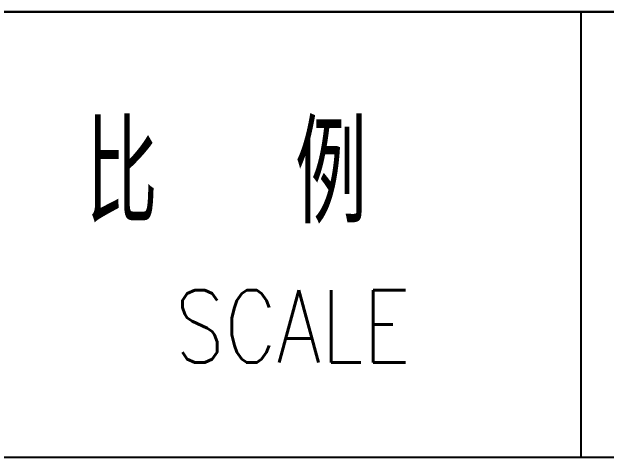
# Model space of a CAD drawing. Header units: inches. Extents: x 0 to 508000, y 0 to 738838.
# Drawn here: x 506341 to 506875, y 200520 to 200920 of the extents above; entities that cross this region are included whole.
import ezdxf

# ---------------------------------------------------------------- set-up
doc = ezdxf.new("R2010")
doc.units = ezdxf.units.IN
doc.header["$LTSCALE"] = 1000
doc.header["$MEASUREMENT"] = 0
doc.layers.add('TK', color=7, linetype='Continuous', true_color=0xffffff)
doc.styles.add('基本字体', font='simplex.shx', dxfattribs={"height": 0.2, "bigfont": 'gbcbig.shx'})

# ---------------------------------------------------------------- blocks, each defined once
blk = doc.blocks.new('DAnoyomous21957')
at = {"layer": 'TK', "style": '基本字体'}
blk.add_text('比  例', height=90, dxfattribs=at).set_placement((506407.06, 200729.75))
at = {"layer": 'TK', "style": '基本字体', "width": 0.8}
blk.add_text('SCALE', height=64.998, dxfattribs=at).set_placement((506487.31, 200604.76))

msp = doc.modelspace()

# ---------------------------------------------------------------- linework, layer by layer
at = {"layer": 'TK', "lineweight": -3}
for p, q in [((507409.35, 200919.82), (504855.87, 200919.82)), ((504855.87, 200919.82), (507409.35, 200919.82)), ((504855.87, 200919.82), (507409.35, 200919.82)), ((504865.87, 200919.82), (507419.35, 200919.82)), ((504965.87, 200919.82), (507419.35, 200919.82)), ((506852.45, 200919.82), (506852.45, 200519.82)), ((504865.87, 200519.82), (507419.35, 200519.82)), ((504965.87, 200519.82), (507419.35, 200519.82))]:
    msp.add_line(p, q, dxfattribs=at)

# ---------------------------------------------------------------- block references
at = {"layer": 'TK'}
msp.add_blockref('DAnoyomous21957', (0, 0), dxfattribs=at)

doc.saveas('drawing.dxf')
